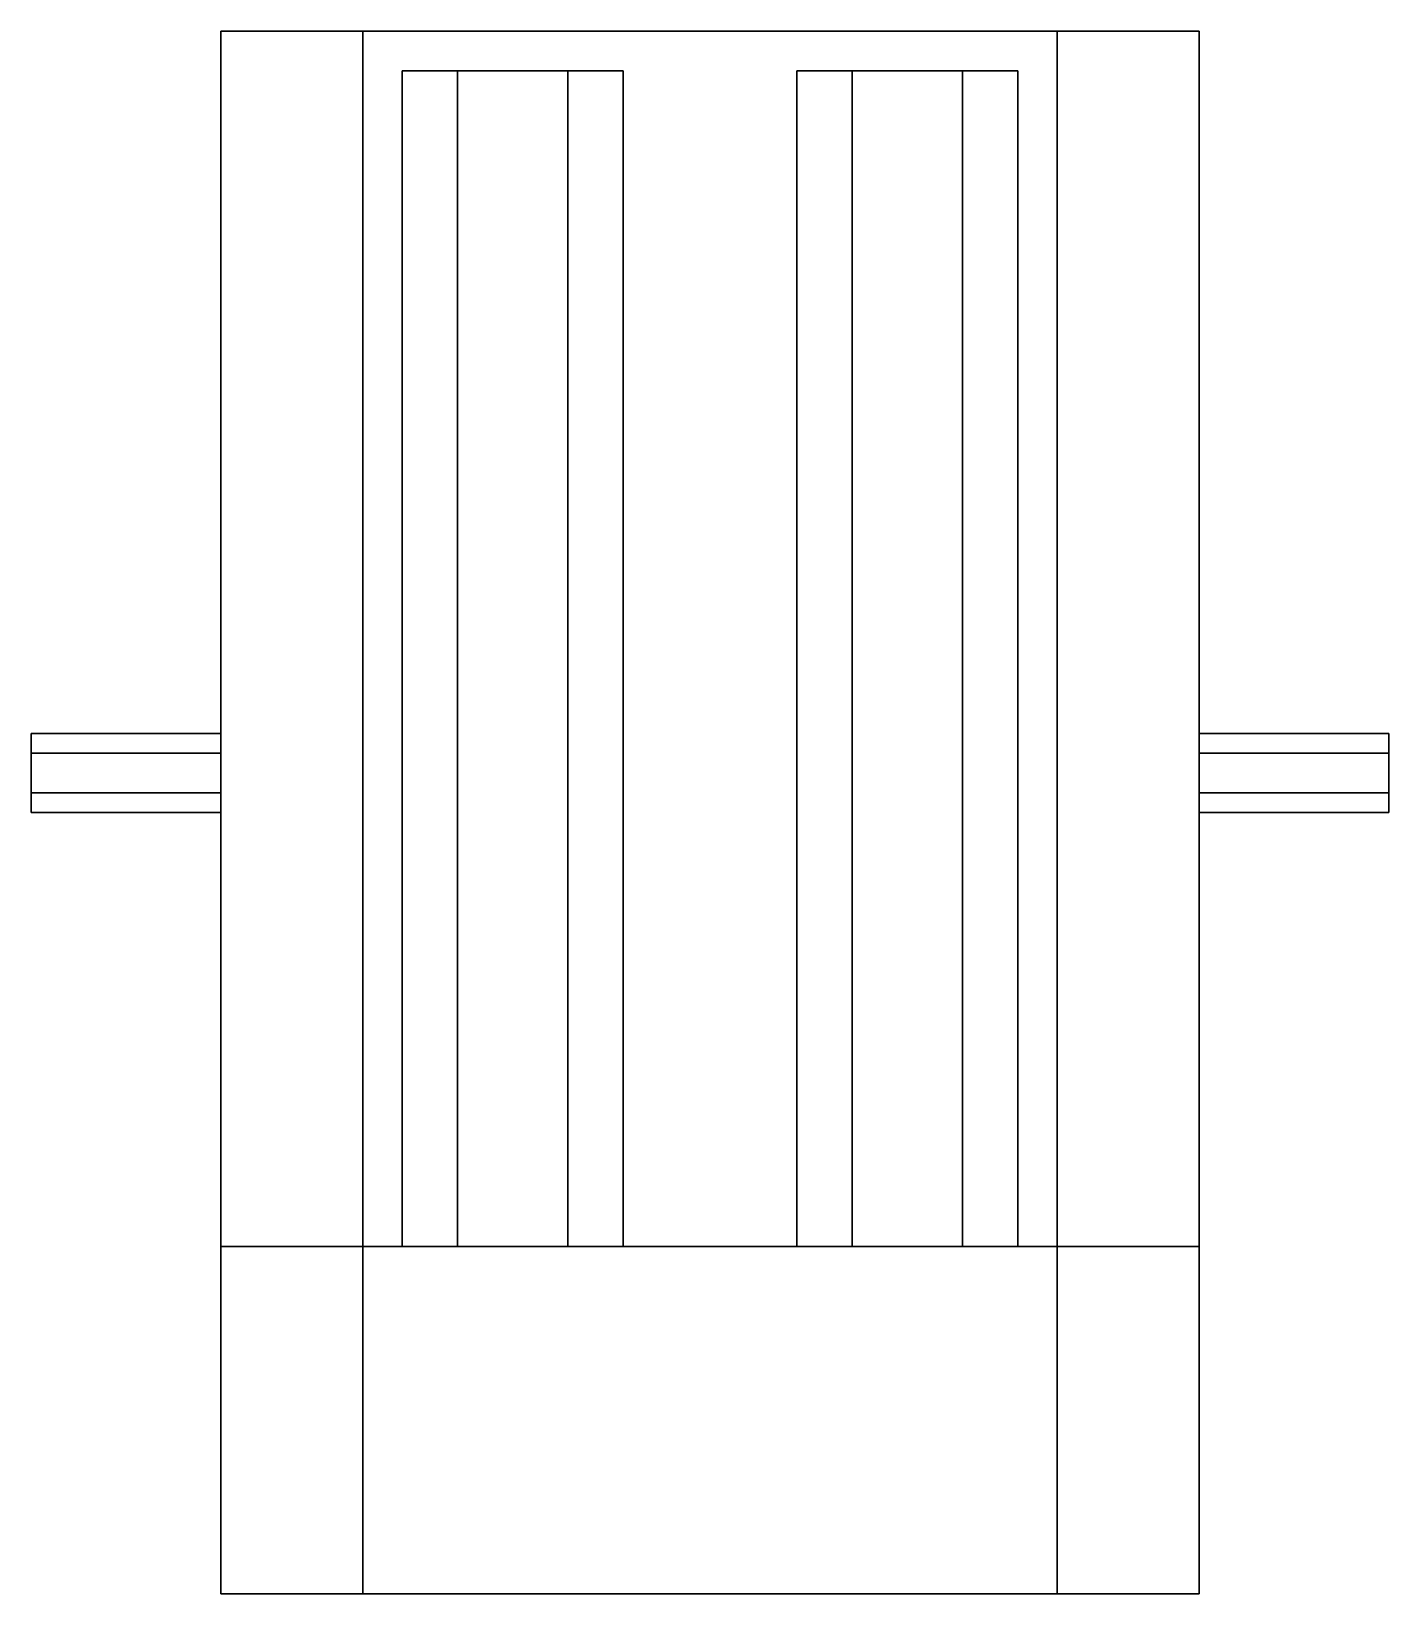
# Model space of a CAD drawing. Extents: x -0.86 to 0.86, y -1.04 to 0.94.
import ezdxf

# ---------------------------------------------------------------- set-up
doc = ezdxf.new("R2010")
doc.units = 0
doc.layers.add('SLEEVE', color=5, linetype='CONTINUOUS')

msp = doc.modelspace()

# ---------------------------------------------------------------- linework, layer by layer
at = {"layer": 'SLEEVE'}
for points in [[(-0.62, 0.94, -0.3), (-0.62, -0.6, -0.3), (-0.62, -0.6), (-0.62, 0.94)], [(0.62, 0.94), (0.62, 0.94, -0.3), (-0.62, 0.94, -0.3), (-0.62, 0.94)], [(0.62, 0.94, -0.3), (0.62, -1.04, -0.3), (-0.62, -1.04, -0.3), (-0.62, 0.94, -0.3)], [(-0.44, 0.94, 0.16), (-0.44, 0.94), (-0.62, 0.94), (-0.62, 0.94, 0.16)], [(-0.62, 0.94, 0.16), (-0.62, -0.6, 0.16), (-0.44, -0.6, 0.16), (-0.44, 0.94, 0.16)], [(-0.62, 0.94), (-0.62, -0.6), (-0.62, -0.6, 0.16), (-0.62, 0.94, 0.16)], [(-0.44, 0.94), (-0.44, -0.6), (0.44, -0.6), (0.44, 0.94)], [(-0.44, -0.6, 0.16), (-0.44, -0.6), (-0.44, 0.94), (-0.44, 0.94, 0.16)], [(0.62, 0.94, 0.16), (0.62, 0.94), (0.44, 0.94), (0.44, 0.94, 0.16)], [(0.44, 0.94), (0.44, -0.6), (0.44, -0.6, 0.16), (0.44, 0.94, 0.16)], [(0.44, 0.94, 0.16), (0.44, -0.6, 0.16), (0.62, -0.6, 0.16), (0.62, 0.94, 0.16)], [(0.62, -0.6), (0.62, -0.6, -0.3), (0.62, 0.94, -0.3), (0.62, 0.94)], [(0.62, -0.6, 0.16), (0.62, -0.6), (0.62, 0.94), (0.62, 0.94, 0.16)], [(-0.39, 0.89, 0.3), (-0.11, 0.89, 0.3), (-0.18, 0.89, 0.1788), (-0.32, 0.89, 0.1788)], [(-0.32, 0.89, 0.4212), (-0.18, 0.89, 0.4212), (-0.11, 0.89, 0.3), (-0.39, 0.89, 0.3)], [(-0.32, -0.6, 0.1788), (-0.39, -0.6, 0.3), (-0.39, 0.89, 0.3), (-0.32, 0.89, 0.1788)], [(-0.39, -0.6, 0.3), (-0.32, -0.6, 0.4212), (-0.32, 0.89, 0.4212), (-0.39, 0.89, 0.3)], [(-0.18, -0.6, 0.1788), (-0.32, -0.6, 0.1788), (-0.32, 0.89, 0.1788), (-0.18, 0.89, 0.1788)], [(-0.32, -0.6, 0.4212), (-0.18, -0.6, 0.4212), (-0.18, 0.89, 0.4212), (-0.32, 0.89, 0.4212)], [(-0.11, -0.6, 0.3), (-0.18, -0.6, 0.1788), (-0.18, 0.89, 0.1788), (-0.11, 0.89, 0.3)], [(-0.18, -0.6, 0.4212), (-0.11, -0.6, 0.3), (-0.11, 0.89, 0.3), (-0.18, 0.89, 0.4212)], [(0.11, -0.6, 0.3), (0.18, -0.6, 0.4212), (0.18, 0.89, 0.4212), (0.11, 0.89, 0.3)], [(0.18, -0.6, 0.1788), (0.11, -0.6, 0.3), (0.11, 0.89, 0.3), (0.18, 0.89, 0.1788)], [(0.18, 0.89, 0.4212), (0.32, 0.89, 0.4212), (0.39, 0.89, 0.3), (0.11, 0.89, 0.3)], [(0.11, 0.89, 0.3), (0.39, 0.89, 0.3), (0.32, 0.89, 0.1788), (0.18, 0.89, 0.1788)], [(0.18, -0.6, 0.4212), (0.32, -0.6, 0.4212), (0.32, 0.89, 0.4212), (0.18, 0.89, 0.4212)], [(0.32, -0.6, 0.1788), (0.18, -0.6, 0.1788), (0.18, 0.89, 0.1788), (0.32, 0.89, 0.1788)], [(0.32, -0.6, 0.4212), (0.39, -0.6, 0.3), (0.39, 0.89, 0.3), (0.32, 0.89, 0.4212)], [(0.39, -0.6, 0.3), (0.32, -0.6, 0.1788), (0.32, 0.89, 0.1788), (0.39, 0.89, 0.3)], [(-0.86, -0.025, 0.0433), (-0.86, 0.025, 0.0433), (-0.86, 0.05), (-0.86, -0.05)], [(-0.62, 0.025, 0.0433), (-0.62, 0.05), (-0.86, 0.05), (-0.86, 0.025, 0.0433)], [(-0.86, -0.05), (-0.86, 0.05), (-0.86, 0.025, -0.0433), (-0.86, -0.025, -0.0433)], [(-0.62, 0.05), (-0.62, 0.025, -0.0433), (-0.86, 0.025, -0.0433), (-0.86, 0.05)], [(0.62, 0.05), (0.62, 0.025, 0.0433), (0.86, 0.025, 0.0433), (0.86, 0.05)], [(0.62, 0.025, -0.0433), (0.62, 0.05), (0.86, 0.05), (0.86, 0.025, -0.0433)], [(0.86, 0.025, 0.0433), (0.86, -0.025, 0.0433), (0.86, -0.05), (0.86, 0.05)], [(0.86, 0.05), (0.86, -0.05), (0.86, -0.025, -0.0433), (0.86, 0.025, -0.0433)], [(-0.62, 0.025, -0.0433), (-0.62, -0.025, -0.0433), (-0.86, -0.025, -0.0433), (-0.86, 0.025, -0.0433)], [(-0.62, -0.025, 0.0433), (-0.62, 0.025, 0.0433), (-0.86, 0.025, 0.0433), (-0.86, -0.025, 0.0433)], [(0.62, 0.025, 0.0433), (0.62, -0.025, 0.0433), (0.86, -0.025, 0.0433), (0.86, 0.025, 0.0433)], [(0.62, -0.025, -0.0433), (0.62, 0.025, -0.0433), (0.86, 0.025, -0.0433), (0.86, -0.025, -0.0433)], [(-0.62, -0.05), (-0.62, -0.025, 0.0433), (-0.86, -0.025, 0.0433), (-0.86, -0.05)], [(-0.62, -0.025, -0.0433), (-0.62, -0.05), (-0.86, -0.05), (-0.86, -0.025, -0.0433)], [(0.62, -0.025, 0.0433), (0.62, -0.05), (0.86, -0.05), (0.86, -0.025, 0.0433)], [(0.62, -0.05), (0.62, -0.025, -0.0433), (0.86, -0.025, -0.0433), (0.86, -0.05)], [(-0.62, -0.6, 0.16), (-0.62, -0.6), (-0.44, -0.6), (-0.44, -0.6, 0.16)], [(-0.62, -0.6, -0.3), (-0.62, -1.04, -0.3), (-0.62, -1.04, -0.17), (-0.62, -0.6, -0.17)], [(-0.62, -0.6, -0.17), (-0.62, -1.04, -0.17), (-0.62, -1.04, -0.09), (-0.62, -0.6)], [(-0.62, -0.6), (-0.62, -1.04, -0.09), (-0.44, -1.04, -0.09), (-0.44, -0.6)], [(-0.44, -0.6), (-0.44, -0.6, -0.17), (0.44, -0.6, -0.17), (0.44, -0.6)], [(-0.44, -1.04, -0.09), (-0.44, -1.04, -0.17), (-0.44, -0.6, -0.17), (-0.44, -0.6)], [(-0.44, -1.04, -0.17), (0.44, -1.04, -0.17), (0.44, -0.6, -0.17), (-0.44, -0.6, -0.17)], [(-0.32, -0.6, 0.1788), (-0.18, -0.6, 0.1788), (-0.11, -0.6, 0.3), (-0.39, -0.6, 0.3)], [(-0.39, -0.6, 0.3), (-0.11, -0.6, 0.3), (-0.18, -0.6, 0.4212), (-0.32, -0.6, 0.4212)], [(0.11, -0.6, 0.3), (0.39, -0.6, 0.3), (0.32, -0.6, 0.4212), (0.18, -0.6, 0.4212)], [(0.18, -0.6, 0.1788), (0.32, -0.6, 0.1788), (0.39, -0.6, 0.3), (0.11, -0.6, 0.3)], [(0.44, -0.6, 0.16), (0.44, -0.6), (0.62, -0.6), (0.62, -0.6, 0.16)], [(0.44, -0.6, -0.17), (0.44, -1.04, -0.17), (0.44, -1.04, -0.09), (0.44, -0.6)], [(0.44, -0.6), (0.44, -1.04, -0.09), (0.62, -1.04, -0.09), (0.62, -0.6)], [(0.62, -1.04, -0.17), (0.62, -1.04, -0.3), (0.62, -0.6, -0.3), (0.62, -0.6, -0.17)], [(0.62, -1.04, -0.09), (0.62, -1.04, -0.17), (0.62, -0.6, -0.17), (0.62, -0.6)], [(-0.62, -1.04, -0.17), (-0.62, -1.04, -0.3), (0.62, -1.04, -0.3), (0.62, -1.04, -0.17)], [(-0.62, -1.04, -0.09), (-0.62, -1.04, -0.17), (-0.44, -1.04, -0.17), (-0.44, -1.04, -0.09)], [(0.44, -1.04, -0.09), (0.44, -1.04, -0.17), (0.62, -1.04, -0.17), (0.62, -1.04, -0.09)]]:
    msp.add_3dface(points, dxfattribs=at)

doc.saveas('drawing.dxf')
